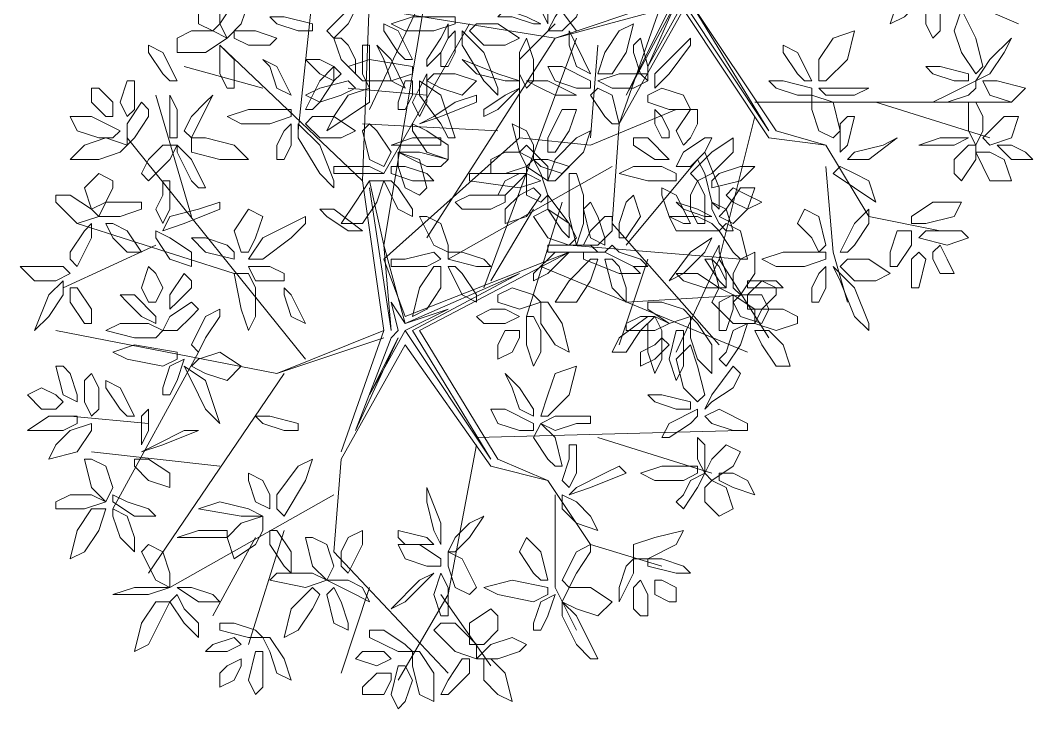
# Model space of a CAD drawing. Header units: millimetres. Extents: x 2576 to 2719, y 1757 to 1977.
# Drawn here: x 2615.5 to 2619.51, y 1814.25 to 1816.975 of the extents above; entities that cross this region are included whole.
import ezdxf

# ---------------------------------------------------------------- set-up
doc = ezdxf.new("R2010")
doc.units = ezdxf.units.MM
doc.layers.add('PDF_0', color=7, linetype='Continuous')

msp = doc.modelspace()

# ---------------------------------------------------------------- linework, layer by layer
at = {"layer": 'PDF_0', "lineweight": 9}
for points in [[(2619.1432, 1816.1416), (2618.8608, 1816.1981), (2618.6913, 1816.4805), (2618.4654, 1816.5087), (2618.1266, 1817.017), (2617.8724, 1816.5652), (2618.0418, 1817.0453), (2617.9571, 1817.6383), (2617.3923, 1818.2031)], [(2617.703, 1816.9323), (2617.0252, 1817.836)], [(2617.9854, 1817.6101), (2618.0701, 1817.0453), (2618.0418, 1817.3842), (2618.0983, 1817.1018), (2618.0701, 1817.1582), (2618.0983, 1817.0453), (2618.0701, 1817.017), (2617.9006, 1816.6782), (2618.0983, 1817.0453), (2617.9854, 1816.7911), (2618.1266, 1817.0453), (2618.4654, 1816.537), (2618.1548, 1817.0453), (2618.4937, 1816.537), (2618.6913, 1816.4805)], [(2618.6631, 1817.2994), (2619.4538, 1816.9606)], [(2616.6016, 1816.537), (2616.6581, 1817.0735)], [(2616.8558, 1816.3393), (2616.884, 1817.0735)], [(2616.884, 1816.6217), (2617.1099, 1817.1018), (2616.9405, 1816.0851), (2616.884, 1816.3393)], [(2616.7428, 1817.0453), (2617.6182, 1816.9041), (2617.1099, 1816.1134)], [(2618.0418, 1817.017), (2617.6182, 1816.9041), (2618.0418, 1817.0453)], [(2617.2794, 1816.9606), (2616.9405, 1816.3675)], [(2617.6182, 1816.9606), (2617.477, 1816.8194), (2617.477, 1816.5087), (2617.7594, 1816.4805), (2618.0983, 1816.6217)], [(2616.7711, 1815.2662), (2616.9405, 1815.7463), (2616.8558, 1816.3393), (2616.291, 1816.8758)], [(2617.3358, 1815.9157), (2617.703, 1816.9041)], [(2617.7594, 1816.5087), (2617.7877, 1816.8758)], [(2616.4604, 1816.7064), (2616.1498, 1816.7911)], [(2617.1099, 1816.6782), (2616.7993, 1816.7064)], [(2616.178, 1816.1981), (2616.0368, 1816.6782)], [(2618.409, 1816.6499), (2619.4256, 1816.6499)], [(2618.889, 1816.6499), (2619.3409, 1816.5087)], [(2618.409, 1816.5934), (2618.2678, 1816.0287)], [(2617.3923, 1816.537), (2616.8558, 1816.5652)], [(2617.8724, 1816.5652), (2617.8442, 1816.1699), (2618.2678, 1815.6898)], [(2616.6299, 1815.6333), (2615.9239, 1816.5087)], [(2617.477, 1816.5087), (2616.9405, 1816.0287), (2617.0252, 1815.8027), (2617.6747, 1816.0569), (2617.0817, 1815.7463), (2617.3923, 1815.2379), (2617.59, 1815.1532)], [(2617.9006, 1816.0851), (2618.183, 1816.424)], [(2617.8442, 1816.3958), (2617.1946, 1816.0287)], [(2618.6913, 1816.3958), (2618.7196, 1816.0569), (2618.7761, 1815.8592)], [(2616.884, 1816.311), (2616.9687, 1815.7463), (2616.9405, 1816.0851), (2617.0252, 1815.7745), (2617.477, 1815.9722), (2617.0534, 1815.7463), (2617.3641, 1815.2379), (2617.0252, 1815.7463), (2617.1946, 1815.831), (2617.0252, 1815.7745), (2616.9687, 1815.8592), (2616.997, 1815.7463), (2616.9687, 1815.718), (2616.8275, 1815.3509), (2616.997, 1815.718), (2616.884, 1815.4921), (2617.0252, 1815.7463)], [(2617.5335, 1816.2263), (2617.3641, 1815.9439)], [(2617.6465, 1816.2546), (2617.5053, 1815.8027)], [(2616.3475, 1815.9722), (2615.7262, 1816.1699)], [(2616.0368, 1816.0851), (2615.6697, 1815.9157)], [(2617.6747, 1816.0851), (2618.3525, 1816.0287)], [(2617.9854, 1816.0287), (2617.8724, 1815.6898)], [(2618.4654, 1815.718), (2618.2678, 1816.0287), (2618.0983, 1815.6615)], [(2617.5618, 1816.0004), (2618.3807, 1815.6615)], [(2617.9006, 1815.8592), (2618.3807, 1815.8875)], [(2616.5169, 1815.5768), (2615.6415, 1815.7463)], [(2616.9405, 1815.718), (2616.5169, 1815.5768), (2616.9405, 1815.7463)], [(2618.0418, 1814.8143), (2617.7594, 1814.8991), (2617.59, 1815.1532), (2617.3641, 1815.2097), (2617.0252, 1815.6898), (2616.7711, 1815.2379), (2616.7428, 1814.8708), (2617.1946, 1814.3908)], [(2616.2063, 1815.6615), (2615.8674, 1815.0403)], [(2616.5451, 1815.5768), (2616.0086, 1814.7861)], [(2616.0086, 1815.3791), (2615.6979, 1815.4074)], [(2617.3076, 1815.3227), (2618.3525, 1815.3509)], [(2617.7877, 1815.3227), (2618.2395, 1815.1815)], [(2616.291, 1815.2097), (2615.7827, 1815.2662)], [(2617.3076, 1815.2944), (2617.1946, 1814.7014), (2616.997, 1814.3625)], [(2616.7428, 1815.0967), (2616.0933, 1814.7296)], [(2617.6182, 1815.0967), (2617.6182, 1814.7296), (2617.703, 1814.5602)], [(2616.5451, 1814.9555), (2616.4039, 1814.5037)], [(2616.4322, 1814.9273), (2616.2627, 1814.6167)], [(2616.884, 1814.7296), (2616.7711, 1814.3908)], [(2617.1664, 1814.7014), (2617.3641, 1814.419)]]:
    msp.add_lwpolyline(points, dxfattribs=at)
for points in [[(2617.5335, 1817.13), (2617.5618, 1817.017), (2617.59, 1816.9606), (2617.59, 1817.0453), (2617.5335, 1817.1865), (2617.5053, 1817.1865)], [(2619.0585, 1817.0453), (2619.002, 1816.9888), (2618.9455, 1816.9606), (2618.9737, 1817.0453), (2619.0867, 1817.13), (2619.0867, 1817.1018)], [(2616.291, 1817.0453), (2616.291, 1816.9606), (2616.2627, 1816.9323), (2616.2063, 1816.9606), (2616.2063, 1817.0735), (2616.2345, 1817.0735)], [(2616.4039, 1817.0735), (2616.4039, 1817.0453), (2616.3757, 1816.9606), (2616.3192, 1816.9041), (2616.291, 1816.9606), (2616.3475, 1817.0453)], [(2617.59, 1816.9323), (2617.6465, 1816.9323), (2617.703, 1816.9888), (2617.7312, 1817.0735), (2617.6747, 1817.0735), (2617.6182, 1816.9888)], [(2619.1432, 1817.0453), (2619.1432, 1816.9323), (2619.1149, 1816.9041), (2619.0867, 1816.9606), (2619.0867, 1817.1018), (2619.1149, 1817.1018)], [(2616.6016, 1816.9323), (2616.5169, 1816.9606), (2616.4887, 1816.9888), (2616.5451, 1816.9888), (2616.6581, 1816.9606), (2616.6581, 1816.9323)], [(2616.7428, 1816.9606), (2616.7993, 1817.017), (2616.8275, 1817.017), (2616.7993, 1816.9606), (2616.7428, 1816.9041), (2616.7146, 1816.9323)], [(2617.1382, 1816.9323), (2617.0252, 1816.9323), (2616.9687, 1816.9606), (2617.0534, 1816.9888), (2617.2229, 1816.9888), (2617.2229, 1816.9606)], [(2617.4488, 1816.9888), (2617.5335, 1816.9606), (2617.5618, 1816.9606), (2617.5053, 1816.9888), (2617.4206, 1817.017), (2617.3923, 1816.9888)], [(2619.2844, 1816.7629), (2619.3126, 1816.7911), (2619.2844, 1816.9041), (2619.2279, 1817.017), (2619.1997, 1816.9323), (2619.2279, 1816.8476)], [(2616.997, 1816.8476), (2616.9405, 1816.9323), (2616.9405, 1816.9606), (2616.997, 1816.9323), (2617.0534, 1816.8194), (2617.0252, 1816.8194)], [(2617.1664, 1816.8476), (2617.1946, 1816.9041), (2617.1946, 1816.9606), (2617.1664, 1816.9041), (2617.1099, 1816.8194), (2617.1099, 1816.7911)], [(2617.2794, 1816.9323), (2617.3076, 1816.9606), (2617.3923, 1816.9606), (2617.477, 1816.9041), (2617.4206, 1816.8758), (2617.3358, 1816.8758)], [(2617.7877, 1816.7629), (2617.8442, 1816.7629), (2617.9006, 1816.8476), (2617.9289, 1816.9606), (2617.8724, 1816.9323), (2617.8159, 1816.8476)], [(2616.178, 1816.9323), (2616.2627, 1816.9323), (2616.3192, 1816.9041), (2616.2345, 1816.8476), (2616.1215, 1816.8476), (2616.1215, 1816.9041)], [(2616.3475, 1816.9041), (2616.3475, 1816.9323), (2616.4322, 1816.9323), (2616.5169, 1816.9041), (2616.4887, 1816.8758), (2616.4039, 1816.8758)], [(2617.1664, 1816.7911), (2617.1946, 1816.7911), (2617.2229, 1816.8476), (2617.2229, 1816.9323), (2617.1946, 1816.9041), (2617.1664, 1816.8476)], [(2617.3358, 1816.7346), (2617.2511, 1816.8758), (2617.2511, 1816.9323), (2617.3358, 1816.8476), (2617.3923, 1816.7064), (2617.3923, 1816.6782)], [(2617.703, 1816.7911), (2617.7594, 1816.7629), (2617.703, 1816.8758), (2617.6747, 1816.9323), (2617.6747, 1816.8758)], [(2618.6631, 1816.7346), (2618.6913, 1816.7346), (2618.7761, 1816.8194), (2618.8043, 1816.9323), (2618.7196, 1816.9041), (2618.6631, 1816.8194)], [(2616.0651, 1816.7629), (2616.0086, 1816.8476), (2616.0086, 1816.8758), (2616.0651, 1816.8476), (2616.1215, 1816.7346), (2616.0933, 1816.7346)], [(2616.291, 1816.7629), (2616.291, 1816.8476), (2616.291, 1816.8758), (2616.3475, 1816.8194), (2616.3475, 1816.7064), (2616.3192, 1816.7064)], [(2616.7993, 1816.8758), (2616.8275, 1816.8194), (2616.8275, 1816.7629), (2616.7711, 1816.8194), (2616.7428, 1816.9041), (2616.7711, 1816.9041)], [(2616.884, 1816.8194), (2616.884, 1816.7346), (2616.884, 1816.7064), (2616.8558, 1816.7629), (2616.8558, 1816.8758), (2616.884, 1816.8758)], [(2616.9687, 1816.7346), (2617.0252, 1816.7064), (2616.9687, 1816.8194), (2616.9123, 1816.8758), (2616.9405, 1816.8194)], [(2617.5053, 1816.7064), (2617.5335, 1816.7346), (2617.5335, 1816.8194), (2617.5053, 1816.9041), (2617.477, 1816.8476), (2617.477, 1816.7629)], [(2617.9289, 1816.8476), (2617.9571, 1816.7629), (2617.9854, 1816.7346), (2617.9854, 1816.7911), (2617.9571, 1816.9041), (2617.9289, 1816.8758)], [(2618.0983, 1816.8476), (2618.0136, 1816.7629), (2618.0136, 1816.7064), (2618.0701, 1816.7629), (2618.1548, 1816.8758), (2618.1548, 1816.9041)], [(2618.5784, 1816.7629), (2618.5219, 1816.8476), (2618.5219, 1816.8758), (2618.5784, 1816.8476), (2618.6349, 1816.7346), (2618.6066, 1816.7346)], [(2619.3973, 1816.8476), (2619.4256, 1816.9041), (2619.3409, 1816.8194), (2619.2844, 1816.7346), (2619.3409, 1816.7629)], [(2616.5169, 1816.7064), (2616.5734, 1816.6782), (2616.5169, 1816.7911), (2616.4604, 1816.8194), (2616.4887, 1816.7911)], [(2616.7711, 1816.7629), (2616.7428, 1816.7346), (2616.6863, 1816.7629), (2616.6299, 1816.8194), (2616.6863, 1816.8194), (2616.7428, 1816.7911)], [(2616.6863, 1816.6499), (2616.7428, 1816.7346), (2616.7428, 1816.7911), (2616.6863, 1816.7346), (2616.6299, 1816.6217), (2616.6581, 1816.6217)], [(2616.9687, 1816.7346), (2616.8558, 1816.7346), (2616.7993, 1816.7911), (2616.884, 1816.8194), (2617.0534, 1816.7911), (2617.0534, 1816.7629)], [(2617.3076, 1816.7629), (2617.2511, 1816.8194), (2617.3923, 1816.7629), (2617.477, 1816.7346), (2617.4206, 1816.7346)], [(2617.703, 1816.7064), (2617.6182, 1816.7346), (2617.59, 1816.7911), (2617.6465, 1816.7911), (2617.7594, 1816.7346), (2617.7594, 1816.7064)], [(2619.1997, 1816.7346), (2619.1149, 1816.7629), (2619.0867, 1816.7911), (2619.1432, 1816.7911), (2619.2561, 1816.7629), (2619.2561, 1816.7346)], [(2617.0817, 1816.7064), (2617.1099, 1816.7629), (2617.1099, 1816.6499), (2617.0817, 1816.5934), (2617.0534, 1816.6499)], [(2617.1099, 1816.7346), (2617.1382, 1816.7629), (2617.2229, 1816.7629), (2617.3076, 1816.7346), (2617.2511, 1816.6782), (2617.1664, 1816.7064)], [(2617.9289, 1816.7064), (2617.8442, 1816.7064), (2617.7877, 1816.7346), (2617.8724, 1816.7629), (2617.9854, 1816.7629), (2617.9854, 1816.7346)], [(2615.8674, 1816.5934), (2615.8391, 1816.5934), (2615.7827, 1816.6499), (2615.7827, 1816.7064), (2615.8109, 1816.7064), (2615.8674, 1816.6499)], [(2615.9521, 1816.6782), (2615.9521, 1816.6217), (2615.9239, 1816.5934), (2615.8956, 1816.6499), (2615.9239, 1816.7346), (2615.9521, 1816.7346)], [(2616.7711, 1816.6782), (2616.6863, 1816.6499), (2616.6299, 1816.6782), (2616.6863, 1816.7064), (2616.7993, 1816.7346), (2616.8275, 1816.7064)], [(2616.884, 1816.7064), (2616.884, 1816.6499), (2616.7993, 1816.5934), (2616.7146, 1816.537), (2616.7428, 1816.5934), (2616.7993, 1816.6782)], [(2616.997, 1816.6217), (2617.0252, 1816.6217), (2617.0534, 1816.6782), (2617.0534, 1816.7346), (2617.0252, 1816.7346), (2616.997, 1816.6499)], [(2617.1664, 1816.5652), (2617.0817, 1816.6782), (2617.0817, 1816.7346), (2617.1664, 1816.6782), (2617.2229, 1816.5087), (2617.1946, 1816.5087)], [(2617.3923, 1816.6217), (2617.4488, 1816.6782), (2617.477, 1816.7064), (2617.4206, 1816.6782), (2617.3358, 1816.6217), (2617.3358, 1816.5934)], [(2617.6182, 1816.6782), (2617.5618, 1816.7064), (2617.5053, 1816.7346), (2617.59, 1816.7346), (2617.703, 1816.6782), (2617.6747, 1816.6782)], [(2617.8159, 1816.5934), (2617.7594, 1816.6782), (2617.7877, 1816.7064), (2617.8442, 1816.6782), (2617.8724, 1816.5652), (2617.8442, 1816.5652)], [(2617.9854, 1816.6782), (2617.9854, 1816.6499), (2618.0701, 1816.6217), (2618.1548, 1816.6217), (2618.1266, 1816.6782), (2618.0418, 1816.7064)], [(2618.5784, 1816.6782), (2618.4937, 1816.7064), (2618.4654, 1816.7346), (2618.5219, 1816.7346), (2618.6349, 1816.7064), (2618.6349, 1816.6782)], [(2618.8043, 1816.6782), (2618.8608, 1816.7064), (2618.7196, 1816.7064), (2618.6631, 1816.7064), (2618.6913, 1816.6782)], [(2619.2561, 1816.6782), (2619.1714, 1816.6499), (2619.1149, 1816.6499), (2619.1714, 1816.6782), (2619.2844, 1816.7346), (2619.2844, 1816.7064)], [(2619.4256, 1816.6499), (2619.3409, 1816.6782), (2619.3126, 1816.7346), (2619.3691, 1816.7346), (2619.4821, 1816.7064), (2619.4538, 1816.6782)], [(2616.0933, 1816.5652), (2616.0933, 1816.6499), (2616.0933, 1816.6782), (2616.1215, 1816.6217), (2616.1215, 1816.5087), (2616.0933, 1816.5087)], [(2616.178, 1816.5934), (2616.2345, 1816.6499), (2616.2627, 1816.6782), (2616.2345, 1816.6217), (2616.178, 1816.5087), (2616.1498, 1816.537)], [(2617.2229, 1816.6499), (2617.1382, 1816.5934), (2617.0817, 1816.5652), (2617.1664, 1816.5934), (2617.3076, 1816.6499), (2617.3076, 1816.6782)], [(2618.6631, 1816.537), (2618.6349, 1816.6217), (2618.6349, 1816.6782), (2618.7196, 1816.6499), (2618.7478, 1816.537), (2618.7196, 1816.5087)], [(2616.0086, 1816.5934), (2615.9521, 1816.5087), (2615.9239, 1816.4805), (2615.9239, 1816.5652), (2615.9803, 1816.6499), (2616.0086, 1816.6217)], [(2619.3126, 1816.5934), (2619.3126, 1816.537), (2619.2844, 1816.4805), (2619.2561, 1816.537), (2619.2561, 1816.6499), (2619.2844, 1816.6499)], [(2615.8109, 1816.5087), (2615.7262, 1816.537), (2615.6979, 1816.5934), (2615.7827, 1816.5934), (2615.8956, 1816.537), (2615.8674, 1816.5087)], [(2616.4887, 1816.5652), (2616.3757, 1816.5652), (2616.3192, 1816.5934), (2616.4039, 1816.6217), (2616.5734, 1816.6217), (2616.5734, 1816.5934)], [(2616.6299, 1816.5652), (2616.6581, 1816.5934), (2616.7428, 1816.5934), (2616.8275, 1816.537), (2616.7711, 1816.5087), (2616.6863, 1816.5087)], [(2617.59, 1816.4522), (2617.6182, 1816.4522), (2617.6747, 1816.537), (2617.703, 1816.6217), (2617.6465, 1816.6217), (2617.59, 1816.5087)], [(2618.0701, 1816.5087), (2618.0418, 1816.5087), (2618.0136, 1816.5652), (2618.0136, 1816.6217), (2618.0418, 1816.5934), (2618.0701, 1816.537)], [(2618.183, 1816.5652), (2618.1548, 1816.5087), (2618.1266, 1816.4805), (2618.0983, 1816.537), (2618.1548, 1816.6217), (2618.183, 1816.6217)], [(2618.7478, 1816.5652), (2618.7478, 1816.4805), (2618.7478, 1816.4522), (2618.7761, 1816.4805), (2618.8043, 1816.5934), (2618.7761, 1816.5934)], [(2619.3409, 1816.537), (2619.3973, 1816.5934), (2619.4538, 1816.5934), (2619.4256, 1816.5087), (2619.3409, 1816.4805), (2619.3126, 1816.5087)], [(2616.5169, 1816.424), (2616.5451, 1816.424), (2616.5734, 1816.4805), (2616.5734, 1816.5652), (2616.5451, 1816.537), (2616.5169, 1816.4805)], [(2616.6863, 1816.3675), (2616.6016, 1816.5087), (2616.6016, 1816.5652), (2616.6863, 1816.4805), (2616.7428, 1816.3393), (2616.7428, 1816.311)], [(2616.9123, 1816.537), (2616.9687, 1816.4522), (2616.9405, 1816.3958), (2616.884, 1816.424), (2616.8558, 1816.537), (2616.884, 1816.5652)], [(2617.0534, 1816.5652), (2617.0534, 1816.537), (2617.1099, 1816.4522), (2617.1946, 1816.424), (2617.1946, 1816.4805), (2617.1099, 1816.537)], [(2617.5053, 1816.537), (2617.4488, 1816.5652), (2617.477, 1816.4522), (2617.5335, 1816.424), (2617.5335, 1816.4805)], [(2615.9239, 1816.4805), (2615.8956, 1816.4522), (2615.8109, 1816.424), (2615.6979, 1816.424), (2615.7544, 1816.4805), (2615.8391, 1816.5087)], [(2616.178, 1816.5087), (2616.178, 1816.4522), (2616.291, 1816.424), (2616.4039, 1816.424), (2616.3475, 1816.4805), (2616.2345, 1816.5087)], [(2617.1099, 1816.4805), (2617.0252, 1816.4805), (2616.9687, 1816.4805), (2617.0534, 1816.5087), (2617.1664, 1816.5087), (2617.1664, 1816.4805)], [(2617.6182, 1816.424), (2617.703, 1816.5087), (2617.7594, 1816.537), (2617.7312, 1816.4522), (2617.6182, 1816.3393), (2617.59, 1816.3393)], [(2618.0136, 1816.424), (2618.0701, 1816.424), (2617.9854, 1816.5087), (2617.9289, 1816.5087), (2617.9289, 1816.4805)], [(2618.2113, 1816.4522), (2618.1548, 1816.3958), (2618.0983, 1816.3958), (2618.1266, 1816.4522), (2618.2113, 1816.5087), (2618.2395, 1816.5087)], [(2618.183, 1816.3393), (2618.1548, 1816.3675), (2618.2395, 1816.4522), (2618.3242, 1816.5087), (2618.3242, 1816.4522), (2618.2395, 1816.3675)], [(2618.9173, 1816.4805), (2618.9737, 1816.5087), (2618.8608, 1816.424), (2618.7761, 1816.424), (2618.8043, 1816.4522)], [(2619.1997, 1816.4805), (2619.2561, 1816.5087), (2619.1432, 1816.5087), (2619.0585, 1816.4805), (2619.1149, 1816.4805)], [(2616.0086, 1816.424), (2616.0651, 1816.4805), (2616.1215, 1816.4805), (2616.0933, 1816.424), (2616.0086, 1816.3393), (2615.9803, 1816.3675)], [(2616.178, 1816.3393), (2616.1215, 1816.4522), (2616.1215, 1816.4805), (2616.178, 1816.424), (2616.2345, 1816.311), (2616.2063, 1816.311)], [(2617.5053, 1816.4805), (2617.477, 1816.4522), (2617.5053, 1816.3958), (2617.59, 1816.3393), (2617.59, 1816.3958), (2617.5335, 1816.4522)], [(2619.1997, 1816.424), (2619.2561, 1816.4805), (2619.2844, 1816.4805), (2619.2844, 1816.424), (2619.2279, 1816.3393), (2619.1997, 1816.3675)], [(2619.3691, 1816.4805), (2619.4256, 1816.424), (2619.5103, 1816.424), (2619.4821, 1816.4522), (2619.4256, 1816.4805)], [(2617.1099, 1816.3958), (2617.0534, 1816.424), (2616.997, 1816.4522), (2617.0817, 1816.4522), (2617.1946, 1816.424), (2617.1664, 1816.3958)], [(2617.0252, 1816.311), (2616.997, 1816.3958), (2616.997, 1816.4522), (2617.0817, 1816.424), (2617.1099, 1816.311), (2617.0817, 1816.2828)], [(2617.477, 1816.4522), (2617.5053, 1816.3958), (2617.4206, 1816.3675), (2617.3641, 1816.3675), (2617.3641, 1816.424), (2617.4206, 1816.4522)], [(2617.5618, 1816.3675), (2617.59, 1816.2828), (2617.5618, 1816.2546), (2617.5053, 1816.2828), (2617.5053, 1816.3958), (2617.5335, 1816.424)], [(2617.6465, 1816.3675), (2617.6747, 1816.3958), (2617.59, 1816.424), (2617.5335, 1816.424), (2617.5618, 1816.3958)], [(2618.2113, 1816.3675), (2618.2395, 1816.2546), (2618.2678, 1816.2263), (2618.2678, 1816.311), (2618.2113, 1816.4522), (2618.183, 1816.424)], [(2619.2844, 1816.4522), (2619.3409, 1816.4522), (2619.3973, 1816.424), (2619.4256, 1816.3393), (2619.3409, 1816.3393), (2619.3126, 1816.3958)], [(2616.7993, 1816.3958), (2616.884, 1816.3958), (2616.9405, 1816.3675), (2616.8558, 1816.3675), (2616.7428, 1816.3675), (2616.7428, 1816.3958)], [(2617.0252, 1816.3958), (2617.1099, 1816.3675), (2617.1382, 1816.3393), (2617.0534, 1816.3393), (2616.9687, 1816.3675), (2616.9687, 1816.3958)], [(2618.0983, 1816.3675), (2618.0983, 1816.3393), (2617.9854, 1816.3393), (2617.8724, 1816.3675), (2617.9289, 1816.3958), (2618.0418, 1816.3958)], [(2618.2678, 1816.3675), (2618.3525, 1816.3958), (2618.409, 1816.3958), (2618.3525, 1816.3393), (2618.2395, 1816.311), (2618.2395, 1816.3393)], [(2618.7478, 1816.3958), (2618.7196, 1816.3675), (2618.8043, 1816.311), (2618.889, 1816.2546), (2618.8608, 1816.3393), (2618.8043, 1816.3675)], [(2615.8674, 1816.311), (2615.8391, 1816.2546), (2615.7827, 1816.2263), (2615.7544, 1816.311), (2615.8109, 1816.3675), (2615.8674, 1816.3393)], [(2617.3641, 1816.3675), (2617.5053, 1816.3675), (2617.5618, 1816.3393), (2617.477, 1816.311), (2617.2794, 1816.3393), (2617.2794, 1816.3675)], [(2617.5053, 1816.3675), (2617.477, 1816.3675), (2617.4206, 1816.3393), (2617.3923, 1816.2828), (2617.4206, 1816.2828), (2617.477, 1816.3393)], [(2617.7312, 1816.2828), (2617.7312, 1816.1699), (2617.703, 1816.0851), (2617.6747, 1816.1981), (2617.6747, 1816.3675), (2617.703, 1816.3675)], [(2616.0651, 1816.2828), (2616.0368, 1816.2263), (2616.0651, 1816.1699), (2616.0933, 1816.2263), (2616.0933, 1816.3393), (2616.0651, 1816.3393)], [(2616.9405, 1816.3393), (2616.884, 1816.3393), (2616.8275, 1816.2546), (2616.7711, 1816.1699), (2616.8558, 1816.1699), (2616.9123, 1816.2546)], [(2616.997, 1816.311), (2617.0534, 1816.2263), (2617.0534, 1816.1981), (2616.997, 1816.2263), (2616.9405, 1816.3393), (2616.9687, 1816.3393)], [(2617.5335, 1816.311), (2617.5618, 1816.2828), (2617.5053, 1816.1981), (2617.4206, 1816.1699), (2617.4206, 1816.2263), (2617.477, 1816.2828)], [(2618.0701, 1816.1981), (2618.0418, 1816.2828), (2618.0418, 1816.311), (2618.0983, 1816.2828), (2618.1548, 1816.1699), (2618.1266, 1816.1699)], [(2618.1548, 1816.2263), (2618.1548, 1816.2828), (2618.183, 1816.3393), (2618.2113, 1816.2828), (2618.2113, 1816.1699), (2618.183, 1816.1699)], [(2618.2678, 1816.1981), (2618.3242, 1816.1699), (2618.3807, 1816.2263), (2618.409, 1816.311), (2618.3525, 1816.311), (2618.296, 1816.2263)], [(2618.296, 1816.2828), (2618.3242, 1816.311), (2618.3807, 1816.2828), (2618.4372, 1816.2546), (2618.3807, 1816.2263), (2618.3242, 1816.2546)], [(2615.6979, 1816.2828), (2615.7827, 1816.2263), (2615.8109, 1816.1981), (2615.7262, 1816.1699), (2615.6415, 1816.2546), (2615.6415, 1816.2828)], [(2617.3641, 1816.2263), (2617.2511, 1816.2263), (2617.2229, 1816.2546), (2617.2794, 1816.2828), (2617.4206, 1816.2828), (2617.4206, 1816.2546)], [(2617.59, 1816.2263), (2617.59, 1816.2828), (2617.6747, 1816.1699), (2617.6747, 1816.1134), (2617.6465, 1816.1416)], [(2617.8724, 1816.1699), (2617.9006, 1816.2546), (2617.9289, 1816.2828), (2617.9571, 1816.1981), (2617.9006, 1816.1134), (2617.8724, 1816.1134)], [(2615.9803, 1816.2546), (2615.9803, 1816.2263), (2615.8956, 1816.1981), (2615.8109, 1816.1981), (2615.8391, 1816.2546), (2615.9239, 1816.2546)], [(2616.2063, 1816.2263), (2616.0933, 1816.1981), (2616.0651, 1816.1416), (2616.1498, 1816.1699), (2616.291, 1816.2263), (2616.291, 1816.2546)], [(2616.4039, 1816.0569), (2616.3757, 1816.0569), (2616.3475, 1816.1416), (2616.4039, 1816.2263), (2616.4604, 1816.1981), (2616.4322, 1816.1134)], [(2616.7993, 1816.1416), (2616.7146, 1816.1981), (2616.6863, 1816.2263), (2616.7428, 1816.2263), (2616.8558, 1816.1416), (2616.8275, 1816.1416)], [(2617.703, 1816.1134), (2617.6747, 1816.0851), (2617.59, 1816.1134), (2617.5335, 1816.1981), (2617.59, 1816.2263), (2617.6747, 1816.1699)], [(2617.7877, 1816.1981), (2617.8159, 1816.1134), (2617.8159, 1816.0851), (2617.7594, 1816.1134), (2617.7312, 1816.2263), (2617.7594, 1816.2546)], [(2618.1266, 1816.2263), (2618.0983, 1816.2546), (2618.183, 1816.2263), (2618.2395, 1816.1981), (2618.2113, 1816.1981)], [(2618.2678, 1816.1699), (2618.2395, 1816.2263), (2618.2395, 1816.2546), (2618.296, 1816.2263), (2618.3242, 1816.1416), (2618.296, 1816.1416)], [(2618.6349, 1816.1134), (2618.5784, 1816.1699), (2618.6066, 1816.2263), (2618.6631, 1816.1981), (2618.6913, 1816.0851), (2618.6631, 1816.0569)], [(2618.8043, 1816.0851), (2618.8608, 1816.1699), (2618.8608, 1816.2263), (2618.8043, 1816.1699), (2618.7478, 1816.0569), (2618.7761, 1816.0569)], [(2619.0302, 1816.1699), (2619.0302, 1816.1981), (2619.1149, 1816.2546), (2619.2279, 1816.2546), (2619.1997, 1816.1981), (2619.0867, 1816.1699)], [(2616.5734, 1816.1134), (2616.4604, 1816.0287), (2616.4039, 1816.0287), (2616.4604, 1816.1134), (2616.6299, 1816.1981), (2616.6299, 1816.1699)], [(2617.1664, 1816.1699), (2617.1946, 1816.0851), (2617.1946, 1816.0569), (2617.1382, 1816.0851), (2617.0817, 1816.1981), (2617.1099, 1816.1981)], [(2617.8442, 1816.1981), (2617.8159, 1816.1981), (2617.7594, 1816.1416), (2617.7312, 1816.0851), (2617.7877, 1816.0851), (2617.8442, 1816.1416)], [(2618.2678, 1816.1416), (2618.2395, 1816.1699), (2618.183, 1816.1981), (2618.0701, 1816.1981), (2618.0983, 1816.1416), (2618.183, 1816.1416)], [(2615.6979, 1816.0569), (2615.7544, 1816.1416), (2615.7827, 1816.1699), (2615.7827, 1816.1134), (2615.7262, 1816.0004), (2615.6979, 1816.0287)], [(2615.8391, 1816.1699), (2615.8674, 1816.1699), (2615.9239, 1816.1416), (2615.9803, 1816.0569), (2615.9239, 1816.0569), (2615.8674, 1816.1134)], [(2618.3242, 1816.0569), (2618.2678, 1816.1416), (2618.296, 1816.1699), (2618.3525, 1816.1416), (2618.3807, 1816.0287), (2618.3525, 1816.0287)], [(2616.0368, 1816.1416), (2616.0368, 1816.1134), (2616.0933, 1816.0287), (2616.178, 1816.0004), (2616.178, 1816.0569), (2616.0933, 1816.1134)], [(2616.3192, 1816.0851), (2616.2345, 1816.1134), (2616.178, 1816.1134), (2616.2345, 1816.0569), (2616.3475, 1816.0287), (2616.3475, 1816.0569)], [(2618.1266, 1815.9722), (2618.0701, 1815.9439), (2618.1548, 1816.0569), (2618.2395, 1816.1134), (2618.2113, 1816.0569)], [(2618.9455, 1816.0569), (2618.9737, 1816.1416), (2619.0302, 1816.1416), (2619.0302, 1816.0851), (2618.9737, 1816.0004), (2618.9455, 1816.0004)], [(2619.1149, 1816.1416), (2619.2279, 1816.1416), (2619.2561, 1816.1134), (2619.1714, 1816.0851), (2619.0585, 1816.1134), (2619.0867, 1816.1416)], [(2617.6465, 1816.0851), (2617.7594, 1816.0851), (2617.7877, 1816.0569), (2617.7312, 1816.0569), (2617.59, 1816.0569), (2617.59, 1816.0851)], [(2617.8724, 1816.0569), (2617.9571, 1816.0287), (2617.9854, 1816.0004), (2617.9289, 1816.0004), (2617.8159, 1816.0569), (2617.8442, 1816.0851)], [(2618.296, 1815.9722), (2618.2678, 1816.0569), (2618.2678, 1816.0851), (2618.2395, 1816.0287), (2618.2678, 1815.9157), (2618.296, 1815.9157)], [(2619.1149, 1816.0569), (2619.1432, 1816.0851), (2619.1714, 1816.0287), (2619.1997, 1815.9722), (2619.1432, 1815.9722), (2619.1149, 1816.0287)], [(2617.0252, 1816.0287), (2617.1382, 1816.0569), (2617.1664, 1816.0287), (2617.1099, 1816.0004), (2616.9687, 1816.0004), (2616.9687, 1816.0287)], [(2617.2511, 1816.0569), (2617.3358, 1816.0287), (2617.3641, 1816.0004), (2617.3076, 1816.0004), (2617.1946, 1816.0287), (2617.1946, 1816.0569)], [(2617.6182, 1816.0569), (2617.6747, 1816.0569), (2617.59, 1815.9722), (2617.5335, 1815.9439), (2617.5335, 1815.9722)], [(2617.7877, 1816.0287), (2617.7594, 1816.0287), (2617.6747, 1815.9439), (2617.6182, 1815.8592), (2617.703, 1815.8592), (2617.7594, 1815.9439)], [(2617.8159, 1816.0569), (2617.9289, 1816.0004), (2617.9571, 1815.9722), (2617.8724, 1815.9722), (2617.7312, 1816.0287), (2617.7312, 1816.0569)], [(2617.8724, 1816.0004), (2617.9006, 1815.9157), (2617.9006, 1815.8592), (2617.8442, 1815.9157), (2617.8159, 1816.0287), (2617.8442, 1816.0287)], [(2618.2678, 1816.0004), (2618.296, 1815.9439), (2618.296, 1815.9157), (2618.2678, 1815.9439), (2618.2113, 1816.0287), (2618.2395, 1816.0287)], [(2618.3242, 1815.9722), (2618.3525, 1816.0287), (2618.409, 1816.0569), (2618.409, 1815.9722), (2618.3525, 1815.8875), (2618.3242, 1815.9157)], [(2618.6066, 1816.0004), (2618.4937, 1816.0004), (2618.4372, 1816.0287), (2618.5219, 1816.0569), (2618.6913, 1816.0569), (2618.6913, 1816.0287)], [(2618.7478, 1816.0004), (2618.7761, 1816.0287), (2618.8608, 1816.0287), (2618.9455, 1815.9722), (2618.889, 1815.9439), (2618.8043, 1815.9439)], [(2619.0302, 1815.9722), (2619.0302, 1816.0287), (2619.0585, 1816.0569), (2619.0867, 1816.0287), (2619.0585, 1815.9157), (2619.0302, 1815.9157)], [(2615.6979, 1815.9722), (2615.6697, 1816.0004), (2615.585, 1816.0004), (2615.5003, 1816.0004), (2615.5567, 1815.9439), (2615.6415, 1815.9439)], [(2616.0368, 1815.8592), (2616.0086, 1815.8592), (2615.9803, 1815.9157), (2616.0086, 1816.0004), (2616.0368, 1815.9722), (2616.0651, 1815.9157)], [(2616.5451, 1815.9439), (2616.5451, 1815.9722), (2616.4887, 1816.0004), (2616.4039, 1816.0004), (2616.4322, 1815.9439), (2616.5169, 1815.9439)], [(2617.1664, 1816.0004), (2617.1382, 1816.0004), (2617.0817, 1815.9157), (2617.0534, 1815.8027), (2617.1099, 1815.831), (2617.1664, 1815.9157)], [(2617.2511, 1815.9722), (2617.3076, 1815.8875), (2617.3076, 1815.8592), (2617.2511, 1815.8875), (2617.1946, 1816.0004), (2617.2229, 1816.0004)], [(2618.6349, 1815.8592), (2618.6631, 1815.8592), (2618.6913, 1815.9157), (2618.6913, 1816.0004), (2618.6631, 1815.9722), (2618.6349, 1815.9157)], [(2618.8043, 1815.8027), (2618.7478, 1815.9439), (2618.7196, 1816.0004), (2618.8043, 1815.9157), (2618.8608, 1815.7745), (2618.8608, 1815.7463)], [(2615.6132, 1815.8027), (2615.5567, 1815.7463), (2615.6132, 1815.8875), (2615.6697, 1815.9439), (2615.6697, 1815.8875)], [(2616.178, 1815.9157), (2616.1215, 1815.8592), (2616.0933, 1815.831), (2616.0933, 1815.8875), (2616.1498, 1815.9722), (2616.178, 1815.9439)], [(2616.4322, 1815.9157), (2616.4322, 1815.8027), (2616.4039, 1815.7463), (2616.3757, 1815.831), (2616.3475, 1815.9722), (2616.4039, 1815.9722)], [(2618.2113, 1815.9157), (2618.2678, 1815.9157), (2618.183, 1815.9722), (2618.0983, 1815.9722), (2618.1266, 1815.9439)], [(2618.4937, 1815.8875), (2618.4372, 1815.831), (2618.3807, 1815.831), (2618.3807, 1815.8875), (2618.4372, 1815.9439), (2618.4937, 1815.9157)], [(2618.3807, 1815.9439), (2618.3807, 1815.9157), (2618.4654, 1815.9157), (2618.5219, 1815.9157), (2618.4937, 1815.9439), (2618.409, 1815.9439)], [(2615.7827, 1815.831), (2615.7262, 1815.9157), (2615.6979, 1815.9157), (2615.6979, 1815.8592), (2615.7544, 1815.7745), (2615.7827, 1815.7745)], [(2616.5734, 1815.8027), (2616.6299, 1815.7745), (2616.5734, 1815.8875), (2616.5451, 1815.9157), (2616.5451, 1815.8875)], [(2617.4488, 1815.9157), (2617.5335, 1815.8875), (2617.5618, 1815.8592), (2617.477, 1815.831), (2617.3923, 1815.8592), (2617.3923, 1815.8875)], [(2618.3242, 1815.8875), (2618.409, 1815.831), (2618.409, 1815.7745), (2618.3242, 1815.7745), (2618.2395, 1815.8592), (2618.2678, 1815.9157)], [(2615.9803, 1815.8027), (2615.9239, 1815.8592), (2615.8956, 1815.8875), (2615.9521, 1815.8875), (2616.0368, 1815.8027), (2616.0368, 1815.7745)], [(2618.2678, 1815.8027), (2618.2678, 1815.8592), (2618.3242, 1815.8875), (2618.3242, 1815.831), (2618.296, 1815.7463), (2618.2678, 1815.7463)], [(2618.3242, 1815.8592), (2618.3525, 1815.8875), (2618.4372, 1815.8875), (2618.4654, 1815.831), (2618.4372, 1815.7745), (2618.3525, 1815.8027)], [(2616.178, 1815.8027), (2616.1215, 1815.7463), (2616.0651, 1815.7463), (2616.0933, 1815.8027), (2616.178, 1815.8592), (2616.2063, 1815.831)], [(2616.2345, 1815.718), (2616.291, 1815.8027), (2616.291, 1815.831), (2616.2345, 1815.8027), (2616.178, 1815.6898), (2616.2063, 1815.6615)], [(2617.3641, 1815.831), (2617.4206, 1815.831), (2617.477, 1815.8027), (2617.4206, 1815.7745), (2617.3358, 1815.7745), (2617.3076, 1815.8027)], [(2617.5618, 1815.8592), (2617.59, 1815.8592), (2617.6465, 1815.7745), (2617.6747, 1815.6615), (2617.6182, 1815.6898), (2617.5618, 1815.7745)], [(2618.0418, 1815.8592), (2618.1266, 1815.831), (2618.1548, 1815.8027), (2618.0701, 1815.7745), (2617.9854, 1815.831), (2617.9854, 1815.8592)], [(2618.5784, 1815.8027), (2618.5784, 1815.7745), (2618.4937, 1815.7463), (2618.409, 1815.7745), (2618.4372, 1815.831), (2618.5219, 1815.831)], [(2617.5618, 1815.7463), (2617.5618, 1815.6615), (2617.5335, 1815.6051), (2617.5053, 1815.6898), (2617.5053, 1815.8027), (2617.5335, 1815.8027)], [(2617.9571, 1815.7463), (2617.9006, 1815.6615), (2617.8442, 1815.6615), (2617.8724, 1815.718), (2617.9854, 1815.8027), (2618.0136, 1815.8027)], [(2617.9571, 1815.8027), (2618.0136, 1815.8027), (2618.0701, 1815.7745), (2618.0136, 1815.7463), (2617.9006, 1815.7463), (2617.9006, 1815.7745)], [(2618.0418, 1815.7463), (2618.0418, 1815.6333), (2618.0136, 1815.5768), (2617.9854, 1815.6615), (2617.9854, 1815.7745), (2618.0136, 1815.8027)], [(2618.1548, 1815.8027), (2618.183, 1815.7745), (2618.2395, 1815.6898), (2618.2395, 1815.5768), (2618.183, 1815.6333), (2618.1548, 1815.718)], [(2616.0651, 1815.7463), (2616.0368, 1815.718), (2615.9521, 1815.718), (2615.8391, 1815.7463), (2615.8956, 1815.7745), (2616.0086, 1815.7745)], [(2617.477, 1815.7463), (2617.477, 1815.718), (2617.4488, 1815.6615), (2617.3923, 1815.6333), (2617.3923, 1815.6898), (2617.4206, 1815.7463)], [(2618.1266, 1815.6898), (2618.1266, 1815.6051), (2618.0983, 1815.5486), (2618.0701, 1815.6333), (2618.0983, 1815.7463), (2618.1266, 1815.7463)], [(2618.296, 1815.6615), (2618.3242, 1815.7463), (2618.3807, 1815.7745), (2618.3525, 1815.6898), (2618.296, 1815.6051), (2618.2678, 1815.6333)], [(2618.409, 1815.7463), (2618.4654, 1815.7463), (2618.5219, 1815.6898), (2618.5502, 1815.6051), (2618.4937, 1815.6051), (2618.4372, 1815.6898)], [(2618.0418, 1815.718), (2618.0701, 1815.6898), (2618.0136, 1815.6333), (2617.9571, 1815.6051), (2617.9571, 1815.6615), (2618.0136, 1815.6898)], [(2616.0651, 1815.6051), (2615.9239, 1815.6333), (2615.8674, 1815.6615), (2615.9521, 1815.6898), (2616.1215, 1815.6615), (2616.1215, 1815.6333)], [(2618.183, 1815.4639), (2618.2113, 1815.4921), (2618.183, 1815.6051), (2618.1548, 1815.6898), (2618.0983, 1815.6333), (2618.1266, 1815.5203)], [(2616.0651, 1815.4921), (2616.0933, 1815.4921), (2616.1215, 1815.5486), (2616.1498, 1815.6333), (2616.0933, 1815.6051), (2616.0651, 1815.5203)], [(2616.178, 1815.6051), (2616.2063, 1815.6333), (2616.291, 1815.6615), (2616.3757, 1815.6051), (2616.3192, 1815.5486), (2616.2345, 1815.5768)], [(2615.6979, 1815.5768), (2615.7262, 1815.4921), (2615.7262, 1815.4639), (2615.6697, 1815.4921), (2615.6415, 1815.6051), (2615.6697, 1815.6051)], [(2616.2345, 1815.4356), (2616.291, 1815.3791), (2616.2345, 1815.5486), (2616.1498, 1815.6051), (2616.178, 1815.5486)], [(2617.5618, 1815.4074), (2617.59, 1815.4074), (2617.6747, 1815.4921), (2617.703, 1815.6051), (2617.6182, 1815.5768), (2617.59, 1815.4921)], [(2618.3242, 1815.5203), (2618.2395, 1815.4639), (2618.2113, 1815.4356), (2618.2395, 1815.4921), (2618.3242, 1815.6051), (2618.3525, 1815.5768)], [(2615.8109, 1815.5203), (2615.8109, 1815.4356), (2615.7827, 1815.4074), (2615.7544, 1815.4639), (2615.7544, 1815.5486), (2615.7827, 1815.5768)], [(2615.8956, 1815.4356), (2615.8391, 1815.5203), (2615.8391, 1815.5486), (2615.8956, 1815.5203), (2615.9521, 1815.4074), (2615.9239, 1815.4074)], [(2617.477, 1815.4356), (2617.4488, 1815.5203), (2617.4206, 1815.5768), (2617.477, 1815.5203), (2617.5335, 1815.4356), (2617.5335, 1815.4074)], [(2615.6697, 1815.4639), (2615.6415, 1815.4356), (2615.585, 1815.4356), (2615.5285, 1815.4921), (2615.585, 1815.5203), (2615.6415, 1815.4921)], [(2618.0983, 1815.4356), (2618.0136, 1815.4639), (2617.9854, 1815.4921), (2618.0418, 1815.4921), (2618.1548, 1815.4639), (2618.1548, 1815.4356)], [(2615.9803, 1815.4074), (2616.0086, 1815.4356), (2616.0086, 1815.3509), (2615.9803, 1815.2944), (2615.9803, 1815.3227)], [(2617.477, 1815.3509), (2617.3923, 1815.3791), (2617.3641, 1815.4356), (2617.4206, 1815.4356), (2617.5335, 1815.3791), (2617.5335, 1815.3509)], [(2618.1548, 1815.3791), (2618.0701, 1815.3227), (2618.0418, 1815.3227), (2618.0701, 1815.3791), (2618.183, 1815.4356), (2618.183, 1815.4074)], [(2618.3242, 1815.3509), (2618.2395, 1815.3791), (2618.2113, 1815.4074), (2618.2678, 1815.4356), (2618.3807, 1815.3791), (2618.3807, 1815.3509)], [(2615.6697, 1815.3509), (2615.585, 1815.3509), (2615.5285, 1815.3509), (2615.6132, 1815.4074), (2615.7262, 1815.4074), (2615.7262, 1815.3791)], [(2616.5451, 1815.3509), (2616.4604, 1815.3791), (2616.4322, 1815.4074), (2616.4887, 1815.4074), (2616.6016, 1815.3791), (2616.6016, 1815.3509)], [(2617.703, 1815.3791), (2617.6182, 1815.3509), (2617.5618, 1815.3791), (2617.6182, 1815.4074), (2617.7594, 1815.4074), (2617.7594, 1815.3791)], [(2615.7827, 1815.3791), (2615.7827, 1815.3509), (2615.7262, 1815.2662), (2615.6132, 1815.2379), (2615.6415, 1815.2944), (2615.6979, 1815.3509)], [(2616.1498, 1815.3509), (2616.2063, 1815.3509), (2616.0651, 1815.2944), (2615.9803, 1815.2662), (2616.0368, 1815.2944)], [(2617.59, 1815.2379), (2617.5335, 1815.3227), (2617.5618, 1815.3791), (2617.6182, 1815.3227), (2617.6465, 1815.2097), (2617.6182, 1815.2097)], [(2618.2113, 1815.2944), (2618.183, 1815.3227), (2618.183, 1815.2379), (2618.2113, 1815.1815), (2618.2113, 1815.2097)], [(2617.6747, 1815.2379), (2617.6465, 1815.1532), (2617.6747, 1815.125), (2617.703, 1815.1815), (2617.703, 1815.2944), (2617.6747, 1815.2944)], [(2618.2395, 1815.2379), (2618.296, 1815.2944), (2618.3525, 1815.2662), (2618.3242, 1815.2097), (2618.2395, 1815.1532), (2618.2113, 1815.1815)], [(2615.8391, 1815.2097), (2615.8674, 1815.125), (2615.8391, 1815.0685), (2615.7827, 1815.125), (2615.7544, 1815.2379), (2615.7827, 1815.2379)], [(2615.9521, 1815.2379), (2615.9521, 1815.2097), (2616.0086, 1815.1532), (2616.0933, 1815.125), (2616.0933, 1815.1815), (2616.0086, 1815.2379)], [(2616.5169, 1815.0967), (2616.6016, 1815.2097), (2616.6581, 1815.2379), (2616.6299, 1815.1532), (2616.5451, 1815.012), (2616.5169, 1815.0403)], [(2616.4039, 1815.1815), (2616.4039, 1815.1532), (2616.4322, 1815.0685), (2616.4887, 1815.0403), (2616.4887, 1815.0967), (2616.4604, 1815.1532)], [(2617.8159, 1815.1815), (2617.703, 1815.125), (2617.6747, 1815.0967), (2617.7594, 1815.125), (2617.9006, 1815.1815), (2617.8724, 1815.2097)], [(2618.1266, 1815.1532), (2618.0136, 1815.1532), (2617.9571, 1815.1815), (2618.0418, 1815.2097), (2618.183, 1815.2097), (2618.183, 1815.1815)], [(2618.1266, 1815.0967), (2618.1548, 1815.1532), (2618.2113, 1815.1815), (2618.183, 1815.125), (2618.1266, 1815.0403), (2618.0983, 1815.0685)], [(2618.2678, 1815.1815), (2618.2678, 1815.1532), (2618.3242, 1815.125), (2618.409, 1815.0967), (2618.3807, 1815.1532), (2618.3242, 1815.1815)], [(2618.2113, 1815.125), (2618.2395, 1815.1532), (2618.296, 1815.125), (2618.3242, 1815.0403), (2618.2678, 1815.012), (2618.2113, 1815.0685)], [(2617.1099, 1815.0685), (2617.1099, 1815.125), (2617.1664, 1814.9838), (2617.1664, 1814.8991), (2617.1382, 1814.9555)], [(2615.6979, 1815.0967), (2615.7827, 1815.0967), (2615.8391, 1815.0685), (2615.7544, 1815.0403), (2615.6415, 1815.0403), (2615.6415, 1815.0685)], [(2615.9239, 1815.0685), (2616.0086, 1815.0403), (2616.0368, 1815.012), (2615.9521, 1815.012), (2615.8674, 1815.0685), (2615.8674, 1815.0967)], [(2616.291, 1815.0685), (2616.2063, 1815.0403), (2616.3757, 1815.012), (2616.4604, 1815.012), (2616.4039, 1815.0403)], [(2617.6465, 1815.0967), (2617.6465, 1815.0403), (2617.703, 1814.9838), (2617.7877, 1814.9555), (2617.7594, 1815.012), (2617.703, 1815.0685)], [(2615.8391, 1815.0403), (2615.7827, 1815.0403), (2615.7262, 1814.9555), (2615.6979, 1814.8426), (2615.7544, 1814.8708), (2615.8109, 1814.9555)], [(2615.9239, 1815.012), (2615.9521, 1814.9273), (2615.9521, 1814.8708), (2615.8956, 1814.9273), (2615.8674, 1815.012), (2615.8674, 1815.0403)], [(2616.4604, 1815.012), (2616.4604, 1814.9555), (2616.4322, 1814.8991), (2616.3475, 1814.8426), (2616.3192, 1814.9273), (2616.3757, 1814.9838)], [(2617.1946, 1814.8708), (2617.2229, 1814.8708), (2617.2794, 1814.9273), (2617.3358, 1815.012), (2617.2794, 1814.9838), (2617.2229, 1814.9273)], [(2616.2627, 1814.9273), (2616.178, 1814.9273), (2616.1215, 1814.9273), (2616.2063, 1814.9555), (2616.3192, 1814.9555), (2616.3192, 1814.9273)], [(2616.4887, 1814.8991), (2616.5451, 1814.8143), (2616.5734, 1814.7861), (2616.5734, 1814.8708), (2616.5169, 1814.9555), (2616.4887, 1814.9555)], [(2616.7711, 1814.8708), (2616.7993, 1814.9273), (2616.8558, 1814.9555), (2616.8558, 1814.8991), (2616.7993, 1814.7861), (2616.7711, 1814.8143)], [(2617.0252, 1814.8991), (2617.1099, 1814.8991), (2617.1382, 1814.8991), (2617.1099, 1814.9273), (2616.997, 1814.9555), (2616.997, 1814.9273)], [(2617.9289, 1814.8426), (2617.9289, 1814.8991), (2618.0136, 1814.9273), (2618.1266, 1814.9555), (2618.0983, 1814.8991), (2617.9854, 1814.8426)], [(2616.7146, 1814.8991), (2616.7428, 1814.8143), (2616.7146, 1814.7579), (2616.6581, 1814.8143), (2616.6299, 1814.9273), (2616.6581, 1814.9273)], [(2617.5335, 1814.7861), (2617.477, 1814.8708), (2617.5053, 1814.9273), (2617.5618, 1814.8708), (2617.59, 1814.7579), (2617.5618, 1814.7579)], [(2616.0651, 1814.8708), (2616.0933, 1814.7861), (2616.0933, 1814.7296), (2616.0368, 1814.7579), (2615.9803, 1814.8708), (2616.0086, 1814.8991)], [(2617.1664, 1814.8143), (2617.1664, 1814.8426), (2617.0817, 1814.8991), (2616.997, 1814.8991), (2617.0252, 1814.8426), (2617.1099, 1814.8143)], [(2617.2229, 1814.7296), (2617.1946, 1814.8143), (2617.1946, 1814.8708), (2617.2511, 1814.8426), (2617.3076, 1814.7296), (2617.2794, 1814.7014)], [(2617.703, 1814.7861), (2617.7594, 1814.8708), (2617.7594, 1814.8991), (2617.703, 1814.8708), (2617.6465, 1814.7579), (2617.6747, 1814.7296)], [(2617.8724, 1814.7296), (2617.9006, 1814.8143), (2617.9289, 1814.8426), (2617.9289, 1814.7861), (2617.8724, 1814.6731), (2617.8724, 1814.7014)], [(2618.0418, 1814.8426), (2618.1266, 1814.8143), (2618.1548, 1814.7861), (2618.0983, 1814.7861), (2617.9854, 1814.8143), (2617.9854, 1814.8426)], [(2616.5734, 1814.7861), (2616.6581, 1814.7861), (2616.7146, 1814.7579), (2616.6299, 1814.7296), (2616.4887, 1814.7579), (2616.5169, 1814.7861)], [(2617.0252, 1814.6731), (2616.9687, 1814.6449), (2617.0817, 1814.7579), (2617.1382, 1814.7861), (2617.1099, 1814.7579)], [(2617.1946, 1814.6731), (2617.1946, 1814.7296), (2617.1664, 1814.7861), (2617.1382, 1814.7014), (2617.1664, 1814.6167), (2617.1946, 1814.6167)], [(2616.7993, 1814.7579), (2616.8558, 1814.7296), (2616.884, 1814.6731), (2616.8275, 1814.7014), (2616.7146, 1814.7579), (2616.7428, 1814.7579)], [(2617.5335, 1814.6731), (2617.3923, 1814.7014), (2617.3358, 1814.7296), (2617.4488, 1814.7579), (2617.59, 1814.7296), (2617.59, 1814.7014)], [(2617.9289, 1814.6449), (2617.9289, 1814.7296), (2617.9571, 1814.7579), (2617.9854, 1814.7014), (2617.9854, 1814.6167), (2617.9571, 1814.6167)], [(2618.0136, 1814.7579), (2618.0418, 1814.7579), (2618.0983, 1814.7296), (2618.0983, 1814.6731), (2618.0701, 1814.6731), (2618.0136, 1814.7014)], [(2615.9521, 1814.7296), (2616.0368, 1814.7296), (2616.0933, 1814.7296), (2616.0086, 1814.7014), (2615.8956, 1814.7014), (2615.8674, 1814.7014)], [(2616.1498, 1814.6449), (2616.2063, 1814.5884), (2616.2063, 1814.532), (2616.1498, 1814.5884), (2616.0933, 1814.6731), (2616.1215, 1814.7014)], [(2616.178, 1814.7296), (2616.1215, 1814.7296), (2616.2063, 1814.6731), (2616.291, 1814.6731), (2616.2627, 1814.7014)], [(2616.6863, 1814.7014), (2616.6581, 1814.7296), (2616.5734, 1814.6449), (2616.5451, 1814.532), (2616.6016, 1814.5602), (2616.6581, 1814.6449)], [(2616.7711, 1814.6731), (2616.7993, 1814.5884), (2616.7993, 1814.5602), (2616.7428, 1814.5884), (2616.7146, 1814.7014), (2616.7428, 1814.7296)], [(2617.5335, 1814.5602), (2617.5618, 1814.5602), (2617.59, 1814.6167), (2617.6182, 1814.7014), (2617.5618, 1814.6731), (2617.5335, 1814.5884)], [(2617.6465, 1814.6731), (2617.6747, 1814.7296), (2617.7594, 1814.7296), (2617.8442, 1814.6731), (2617.7877, 1814.6167), (2617.703, 1814.6449)], [(2616.0933, 1814.6731), (2616.0368, 1814.6731), (2615.9803, 1814.5884), (2615.9521, 1814.4755), (2616.0086, 1814.5037), (2616.0651, 1814.6167)], [(2617.703, 1814.5037), (2617.6465, 1814.6167), (2617.6465, 1814.6731), (2617.703, 1814.6167), (2617.7877, 1814.4472), (2617.7594, 1814.4472)], [(2617.3923, 1814.5602), (2617.3358, 1814.5037), (2617.2794, 1814.5037), (2617.2794, 1814.5884), (2617.3641, 1814.6449), (2617.3923, 1814.6167)], [(2616.3475, 1814.5884), (2616.4322, 1814.5602), (2616.4604, 1814.532), (2616.4039, 1814.532), (2616.291, 1814.5602), (2616.291, 1814.5884)], [(2617.2229, 1814.5884), (2617.3076, 1814.5037), (2617.3076, 1814.4472), (2617.2229, 1814.4755), (2617.1382, 1814.5602), (2617.1664, 1814.5884)], [(2616.9405, 1814.5602), (2617.0252, 1814.5037), (2617.0534, 1814.4755), (2616.997, 1814.4755), (2616.884, 1814.532), (2616.884, 1814.5602)], [(2616.2627, 1814.5037), (2616.2345, 1814.4755), (2616.3192, 1814.4755), (2616.3757, 1814.5037), (2616.3475, 1814.532)], [(2616.4604, 1814.532), (2616.4887, 1814.532), (2616.5451, 1814.4472), (2616.5734, 1814.3625), (2616.5169, 1814.3908), (2616.4887, 1814.4755)], [(2617.5053, 1814.5037), (2617.477, 1814.4755), (2617.3923, 1814.4472), (2617.3076, 1814.4472), (2617.3641, 1814.5037), (2617.4488, 1814.532)], [(2616.4604, 1814.4472), (2616.4604, 1814.3343), (2616.4322, 1814.306), (2616.4039, 1814.3625), (2616.4322, 1814.4755), (2616.4604, 1814.4755)], [(2616.8558, 1814.4755), (2616.8275, 1814.4472), (2616.9123, 1814.419), (2616.9687, 1814.4472), (2616.9405, 1814.4755)], [(2617.0534, 1814.4755), (2617.0817, 1814.4755), (2617.1382, 1814.3908), (2617.1382, 1814.2778), (2617.0817, 1814.306), (2617.0534, 1814.419)], [(2616.3757, 1814.4472), (2616.3757, 1814.419), (2616.3475, 1814.3625), (2616.291, 1814.3343), (2616.291, 1814.3908), (2616.3192, 1814.419)], [(2617.0534, 1814.3625), (2617.0252, 1814.2778), (2616.997, 1814.2496), (2616.9687, 1814.306), (2616.997, 1814.419), (2617.0252, 1814.419)], [(2617.1946, 1814.3625), (2617.2511, 1814.4472), (2617.2794, 1814.4472), (2617.2794, 1814.3908), (2617.1946, 1814.306), (2617.1664, 1814.306)], [(2617.3358, 1814.4472), (2617.3641, 1814.4472), (2617.4206, 1814.3908), (2617.4488, 1814.2778), (2617.3923, 1814.306), (2617.3358, 1814.3625)], [(2616.9687, 1814.3908), (2616.9687, 1814.3625), (2616.9405, 1814.306), (2616.8558, 1814.306), (2616.8558, 1814.3343), (2616.9123, 1814.3908)]]:
    msp.add_lwpolyline(points, close=True, dxfattribs=at)

doc.saveas('drawing.dxf')
